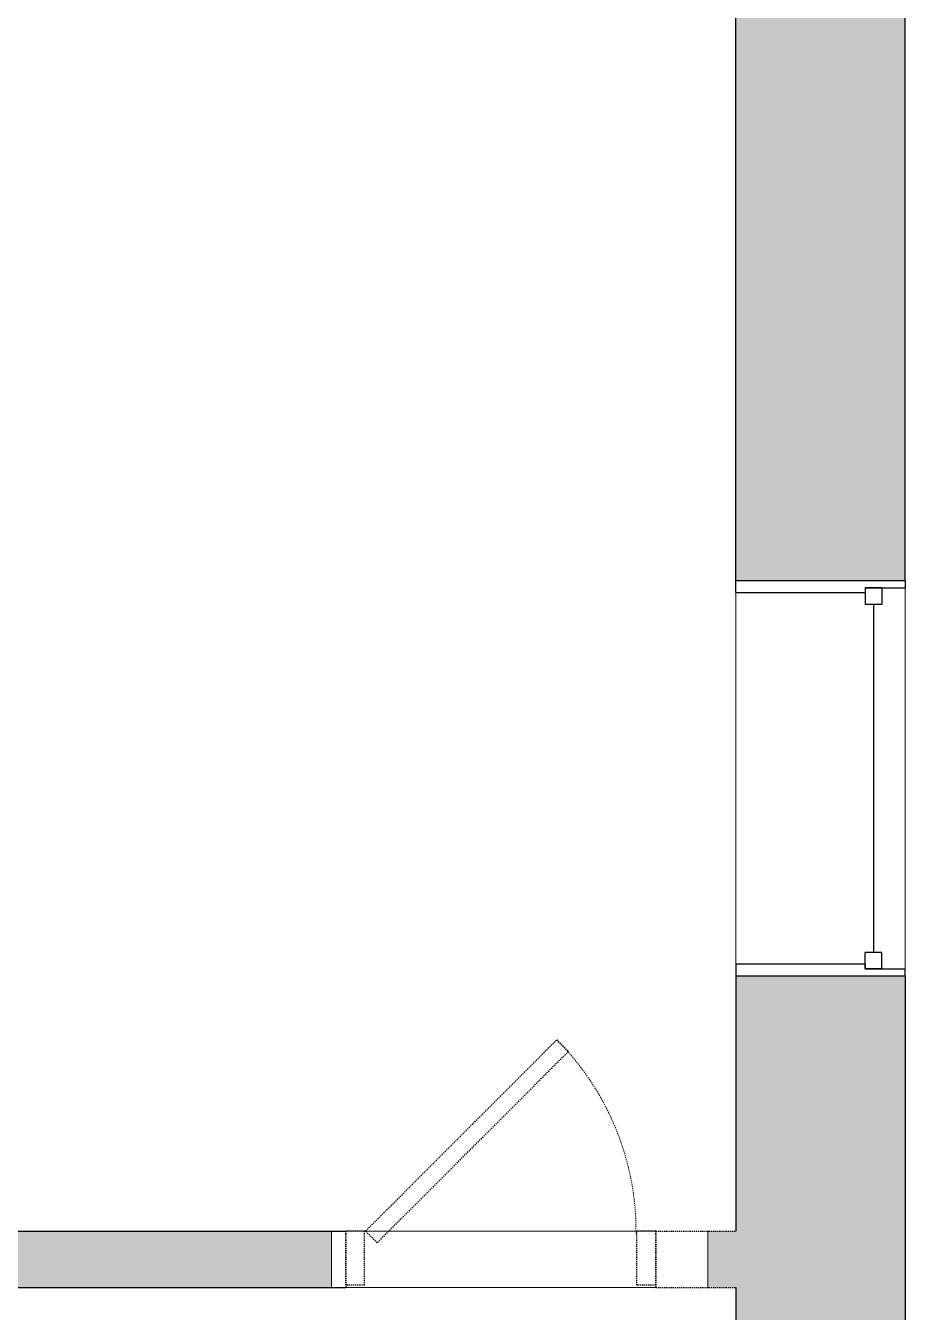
# Model space of a CAD drawing. Header units: inches. Extents: x -1176 to 1551, y -3558 to 978.
# Drawn here: x -847.5 to -754, y -1039.9 to -903.2 of the extents above; entities that cross this region are included whole.
import ezdxf

# ---------------------------------------------------------------- set-up
doc = ezdxf.new("R2010")
doc.units = ezdxf.units.IN
doc.header["$MEASUREMENT"] = 0
doc.linetypes.add('Demolished', pattern=[0.1875, 0.125, -0.0625])
for name, color, linetype, lineweight in [('A-DOOR', 31, 'Continuous', 18), ('A-DOOR-FRAM', 31, 'Continuous', 30), ('A-GLAZ', 151, 'Continuous', 18), ('A-WALL', 113, 'Continuous', 18), ('A-WALL-PATT', 111, 'Continuous', 18)]:
    doc.layers.add(name, color=color, linetype=linetype, lineweight=lineweight)

# ---------------------------------------------------------------- blocks, each defined once
blk = doc.blocks.new('Double Hung - balcony windows 3_ 6_-6827319-1st Floor Demo')
at = {"layer": 'A-GLAZ', "color": 8, "lineweight": 30}
for p, q in [((-21, 9), (-20.25, 9)), ((-20.25, 4.75), (-20.25, 9)), ((20.25, 4.75), (20.25, 9)), ((21, 9), (20.25, 9)), ((-20.25, 6.5), (-20.25, 4.75)), ((-20.25, 6.5), (-18.5, 6.5)), ((-18.5, 6.5), (-18.5, 4.75)), ((-18.5, 5.625), (18.5, 5.625)), ((18.5, 6.5), (18.5, 4.75)), ((20.25, 6.5), (18.5, 6.5)), ((20.25, 6.5), (20.25, 4.75)), ((-20.25, 4.75), (-18.5, 4.75)), ((-20.25, 4.75), (-19.75, 4.75)), ((-19.75, -9), (-19.75, 4.75)), ((20.25, 4.75), (18.5, 4.75)), ((19.75, 4.75), (20.25, 4.75)), ((19.75, 4.75), (19.75, -9)), ((-19.75, -9), (-21, -9)), ((19.75, -9), (21, -9))]:
    blk.add_line(p, q, dxfattribs=at)
blk = doc.blocks.new('Single Flush - OTJ_SOLIDFLUSH_ALUM 2_ - 4 15_16__ LOWER HEIGHT-7021211-1st Floor Demo')
at = {"layer": 'A-DOOR', "color": 10, "linetype": 'Demolished', "lineweight": 30}
for p, q in [((-7.19, -22.09), (13.14, -1.76)), ((13.14, -1.76), (14.37, -3)), ((14.37, -3), (-5.95, -23.33)), ((-5.95, -23.33), (-7.19, -22.09))]:
    blk.add_line(p, q, dxfattribs=at)
at = {"layer": 'A-DOOR', "color": 7, "linetype": 'Demolished', "lineweight": 9}
blk.add_arc((14.37, -3), 28.75, 179.5, 225, dxfattribs=at)
at = {"layer": 'A-DOOR-FRAM', "color": 10, "linetype": 'Demolished'}
for p, q in [((-16.47, 2.75), (-16.47, -3)), ((-16.47, 2.75), (-14.47, 2.75)), ((-14.47, 2.75), (-14.47, -3)), ((14.47, 2.75), (14.47, -3)), ((14.47, 2.75), (16.47, 2.75)), ((16.47, 2.75), (16.47, -3)), ((-16.47, -3), (-14.47, -3)), ((14.47, -3), (16.47, -3))]:
    blk.add_line(p, q, dxfattribs=at)

msp = doc.modelspace()

# ---------------------------------------------------------------- hatches: boundary and pattern name
at = {"layer": 'A-WALL-PATT'}
h = msp.add_hatch(color=250, dxfattribs=at)
h.paths.add_polyline_path([(-754.04, -1262.19), (-754.04, -1160.48), (-772.04, -1160.48), (-772.04, -1262.19), (-756.67, -1262.19)], flags=0)
h.paths.add_polyline_path([(-754.04, -1120.48), (-754.04, -1093.3), (-772.04, -1093.3), (-772.04, -1120.48), (-756.67, -1120.48)], flags=0)
h.paths.add_polyline_path([(-756.67, -1053.3), (-754.04, -1053.3), (-754.04, -1004.19), (-772.04, -1004.19), (-772.04, -1053.3)], flags=0)
h.paths.add_polyline_path([(-772.04, -962.19), (-754.04, -962.19), (-754.04, -860.19), (-772.04, -860.19), (-772.04, -900.73)], flags=0)
h.paths.add_polyline_path([(-756.67, -818.19), (-754.04, -818.19), (-754.04, -716.19), (-772.04, -716.19), (-772.04, -818.19), (-768.43, -818.19)], flags=0)
h.paths.add_polyline_path([(-756.67, -674.19), (-754.04, -674.19), (-754.04, -571), (-772.04, -571), (-772.04, -674.19)], flags=0)
h.paths.add_polyline_path([(-772.04, -530.75), (-754.04, -530.75), (-754.04, -428.19), (-772.04, -428.19), (-772.04, -458.34)], flags=0)
h.paths.add_polyline_path([(-754.04, -386.19), (-754.04, -278.19), (-772.04, -278.19), (-772.04, -386.19)], flags=0)
h.paths.add_polyline_path([(-756.67, -236.19), (-754.04, -236.19), (-754.04, -129.09), (-772.04, -129.09), (-772.04, -236.19)], flags=0)
h.paths.add_polyline_path([(-756.67, -88.75), (-754.04, -88.75), (-754.04, 16.25), (-772.04, 16.25), (-772.04, -88.75)], flags=0)
h = msp.add_hatch(color=250, dxfattribs=at)
h.paths.add_polyline_path([(-772.04, -1037.3), (-772.04, -1031.3), (-775.04, -1031.3), (-775.04, -1037.3)], flags=0)
h.paths.add_polyline_path([(-815.04, -1037.3), (-815.04, -1031.3), (-1017.06, -1031.3), (-1017.06, -1037.3), (-850.71, -1037.3)], flags=0)

# ---------------------------------------------------------------- linework, layer by layer
at = {"layer": 'A-WALL', "color": 8, "lineweight": 30}
for p, q in [((-772.04, -962.19), (-772.04, -860.19)), ((-754.04, -962.19), (-754.04, -860.19)), ((-754.04, -962.19), (-772.04, -962.19)), ((-754.04, -1004.19), (-772.04, -1004.19)), ((-772.04, -1004.19), (-772.04, -1031.3)), ((-754.04, -1004.19), (-754.04, -1053.3)), ((-1017.06, -1031.3), (-813.51, -1031.3)), ((-860.04, -1037.3), (-813.51, -1037.3)), ((-772.04, -1037.3), (-772.04, -1053.3))]:
    msp.add_line(p, q, dxfattribs=at)
at = {"layer": 'A-WALL', "lineweight": 9}
for p, q in [((-772.04, -1004.19), (-772.04, -962.19)), ((-754.04, -962.19), (-754.04, -1004.19)), ((-815.04, -1037.3), (-815.04, -1031.3)), ((-813.51, -1031.3), (-780.57, -1031.3)), ((-775.04, -1031.3), (-775.04, -1037.3)), ((-780.57, -1037.3), (-813.51, -1037.3))]:
    msp.add_line(p, q, dxfattribs=at)
at = {"layer": 'A-WALL', "color": 7, "linetype": 'Demolished', "lineweight": 9}
for p, q in [((-815.04, -1031.3), (-815.04, -1037.3)), ((-775.04, -1037.3), (-775.04, -1031.3))]:
    msp.add_line(p, q, dxfattribs=at)
at = {"layer": 'A-WALL', "color": 10, "linetype": 'Demolished', "lineweight": 30}
for p, q in [((-813.51, -1031.3), (-813.51, -1037.3)), ((-780.57, -1031.3), (-772.04, -1031.3)), ((-780.57, -1031.3), (-780.57, -1037.3)), ((-780.57, -1037.3), (-772.04, -1037.3))]:
    msp.add_line(p, q, dxfattribs=at)

# ---------------------------------------------------------------- block references
at = {"layer": 'A-DOOR', "color": 7, "linetype": 'Demolished', "lineweight": 9, "rotation": 180}
msp.add_blockref('Single Flush - OTJ_SOLIDFLUSH_ALUM 2_ - 4 15_16__ LOWER HEIGHT-7021211-1st Floor Demo', (-797.04, -1034.3), dxfattribs=at)
at = {"layer": 'A-GLAZ', "rotation": 269.9999999999999}
msp.add_blockref('Double Hung - balcony windows 3_ 6_-6827319-1st Floor Demo', (-763.04, -983.19), dxfattribs=at)

doc.saveas('drawing.dxf')
